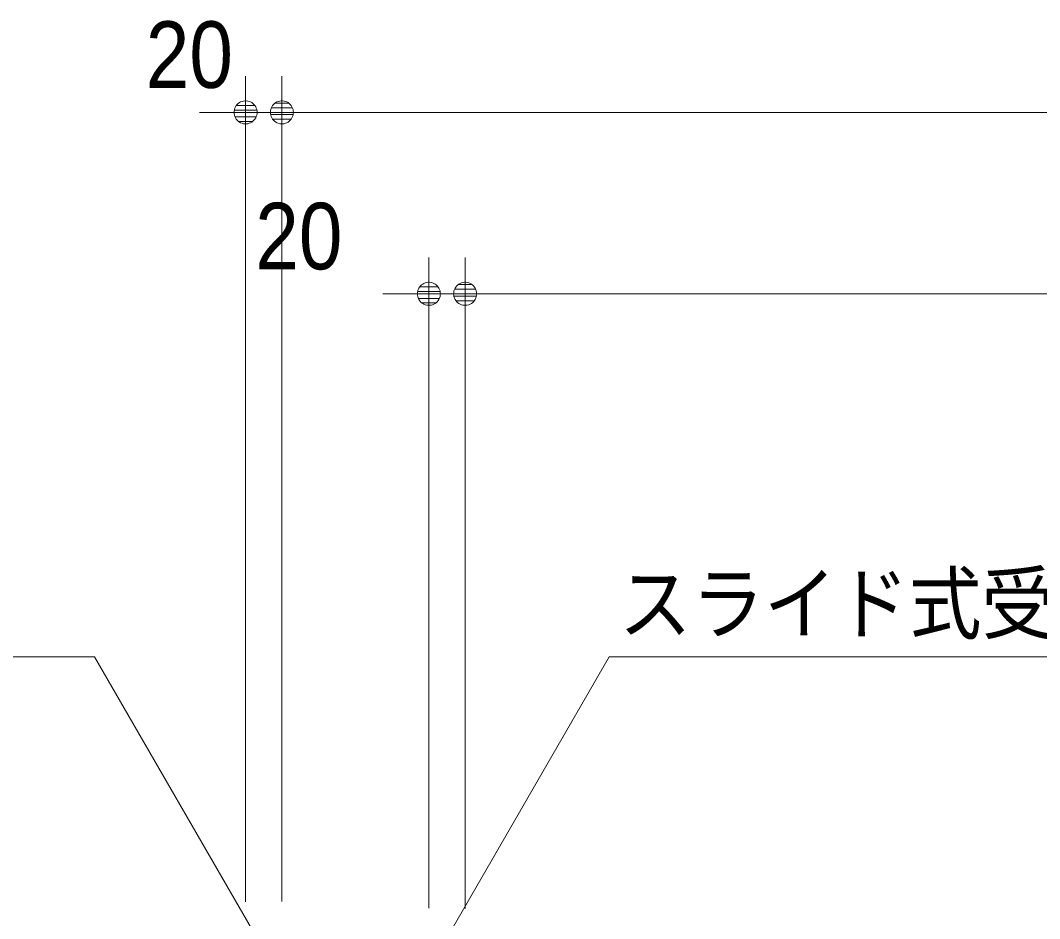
# Model space of a CAD drawing. Units: millimetres, scale not verified. Extents: x -6062 to 6062, y -3045 to 3045.
# Drawn here: x -3350 to -2788, y 406 to 901 of the extents above; entities that cross this region are included whole.
import ezdxf
from ezdxf.enums import TextEntityAlignment as Align

# ---------------------------------------------------------------- set-up
doc = ezdxf.new("R2010")
doc.units = ezdxf.units.MM
doc.header["$LTSCALE"] = 20
for name, color, linetype, lineweight in [('0-0_2寸法-1', 7, 'Continuous', 9), ('0-1_0', 7, 'Continuous', 9), ('0-2_2寸法-3', 7, 'Continuous', 9), ('0-5_2寸法-2', 7, 'Continuous', 9)]:
    doc.layers.add(name, color=color, linetype=linetype, lineweight=lineweight)
doc.styles.add('ＭＳ ゴシック', font='')
doc.styles.add('ＭＳ Ｐゴシック', font='')
doc.styles.get('ＭＳ ゴシック').set_extended_font_data('MS Gothic')
doc.styles.get('ＭＳ Ｐゴシック').set_extended_font_data('MS PGothic')

# ---------------------------------------------------------------- blocks, each defined once
blk = doc.blocks.new('_Dot')
at = {"layer": '0-1_0'}
for p, q in [((-10, 0), (-20, 0)), ((9.78, 2), (-9.78, 2)), ((7.99, 6), (-7.99, 6)), ((9.16, -3.98), (-9.16, -3.98)), ((6, -7.98), (-6, -7.98))]:
    blk.add_line(p, q, dxfattribs=at)
for points in [[(10, 0), (9.92, 1.25), (9.69, 2.49), (9.3, 3.68), (8.76, 4.82), (8.09, 5.88), (7.29, 6.85), (6.37, 7.71), (5.36, 8.44), (4.26, 9.05), (3.09, 9.51), (1.87, 9.82), (0.63, 9.98), (-0.63, 9.98), (-1.87, 9.82), (-3.09, 9.51), (-4.26, 9.05), (-5.36, 8.44), (-6.37, 7.71), (-7.29, 6.85), (-8.09, 5.88), (-8.76, 4.82), (-9.3, 3.68), (-9.69, 2.49), (-9.92, 1.25), (-10, 0), (0, 0)], [(-10, 0), (-9.92, -1.25), (-9.69, -2.49), (-9.3, -3.68), (-8.76, -4.82), (-8.09, -5.88), (-7.29, -6.85), (-6.37, -7.71), (-5.36, -8.44), (-4.26, -9.05), (-3.09, -9.51), (-1.87, -9.82), (-0.63, -9.98), (0.63, -9.98), (1.87, -9.82), (3.09, -9.51), (4.26, -9.05), (5.36, -8.44), (6.37, -7.71), (7.29, -6.85), (8.09, -5.88), (8.76, -4.82), (9.3, -3.68), (9.69, -2.49), (9.92, -1.25), (10, 0), (0, 0)]]:
    blk.add_lwpolyline(points, close=True, dxfattribs=at)

msp = doc.modelspace()

# ---------------------------------------------------------------- linework, layer by layer
at = {"layer": '0-0_2寸法-1'}
for p, q in [((-3205.5, 415.08), (-3205.5, 870)), ((-3192.79, 850), (-898.21, 850)), ((-3104.5, 415.25), (-3104.5, 770)), ((-3091.79, 750), (-898.21, 750))]:
    msp.add_line(p, q, dxfattribs=at)
at = {"layer": '0-2_2寸法-3'}
for points in [[(-3217.5, 392), (-3308.72, 550), (-3925.5, 550)], [(-3116.5, 391.8), (-3025.17, 550), (-2423.24, 550)]]:
    msp.add_lwpolyline(points, dxfattribs=at)
at = {"layer": '0-5_2寸法-2'}
for p, q in [((-3225.5, 414.88), (-3225.5, 870)), ((-3205.5, 415.08), (-3205.5, 870)), ((-3238.21, 850), (-3250.92, 850)), ((-3205.5, 850), (-3225.5, 850)), ((-3192.79, 850), (-3180.08, 850)), ((-3124.5, 411.47), (-3124.5, 770)), ((-3104.5, 411.27), (-3104.5, 770)), ((-3137.21, 750), (-3149.92, 750)), ((-3104.5, 750), (-3124.5, 750)), ((-3091.79, 750), (-3079.08, 750))]:
    msp.add_line(p, q, dxfattribs=at)

# ---------------------------------------------------------------- block references
at = {"layer": '0-0_2寸法-1', "xscale": 0.6356201, "yscale": 0.6356201, "rotation": 180}
for p in [(-3205.5, 850), (-3104.5, 750)]:
    msp.add_blockref('_Dot', p, dxfattribs=at)
at = {"layer": '0-5_2寸法-2', "xscale": 0.6356201, "yscale": 0.6356201}
for p in [(-3225.5, 850), (-3124.5, 750)]:
    msp.add_blockref('_Dot', p, dxfattribs=at)
at = {"layer": '0-5_2寸法-2', "xscale": 0.6356201, "yscale": 0.6356201, "rotation": 180}
for p in [(-3205.5, 850), (-3104.5, 750)]:
    msp.add_blockref('_Dot', p, dxfattribs=at)

# ---------------------------------------------------------------- texts
at = {"layer": '0-2_2寸法-3', "style": 'ＭＳ ゴシック', "width": 0.9}
msp.add_text('スライド式受け金具取付位置', height=32.55, dxfattribs=at).set_placement((-3019.76, 553.34), align=Align.BOTTOM_LEFT)
at = {"layer": '0-5_2寸法-2', "style": 'ＭＳ Ｐゴシック', "width": 0.9}
for p in [(-3280.48, 852.48), (-3220.14, 752.48)]:
    msp.add_text('20', height=36.66, dxfattribs=at).set_placement(p, align=Align.BOTTOM_LEFT)

doc.saveas('drawing.dxf')
